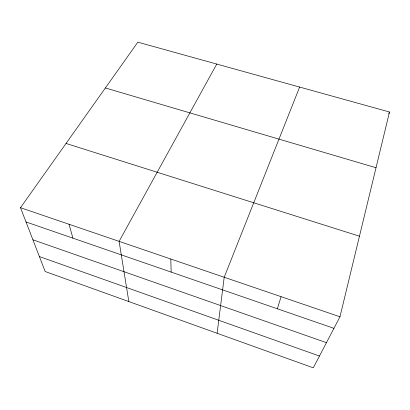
<?xml version="1.0" encoding="UTF-8"?>
<svg xmlns="http://www.w3.org/2000/svg" width="410" height="410" viewBox="0 0 410 410"><rect width="100%" height="100%" fill="white"/><g stroke="black" fill="none" stroke-linecap="round" stroke-linejoin="round"><path stroke-width="0.61" d="M217.105 333.279L224.203 277.252L299.628 87.063M339.972 316.786L389.5 112.007L137.837 42.168L20.5 207.691L45.167 271.512L313.291 367.832L339.972 316.786L20.5 207.691M277.35 308.786L281.091 296.681M388.772 113.78L389.5 112.007M216.746 64.068L119.11 241.367L128.832 301.57M105.375 87.96L376.021 167.731M66.041 143.449L359.462 236.196M26.014 221.953L333.935 328.338M32.908 239.788L326.447 342.663M39.391 256.573L319.462 356.029M69.034 224.265L72.929 238.164M170.806 259.017L171.16 272.102"/></g></svg>
